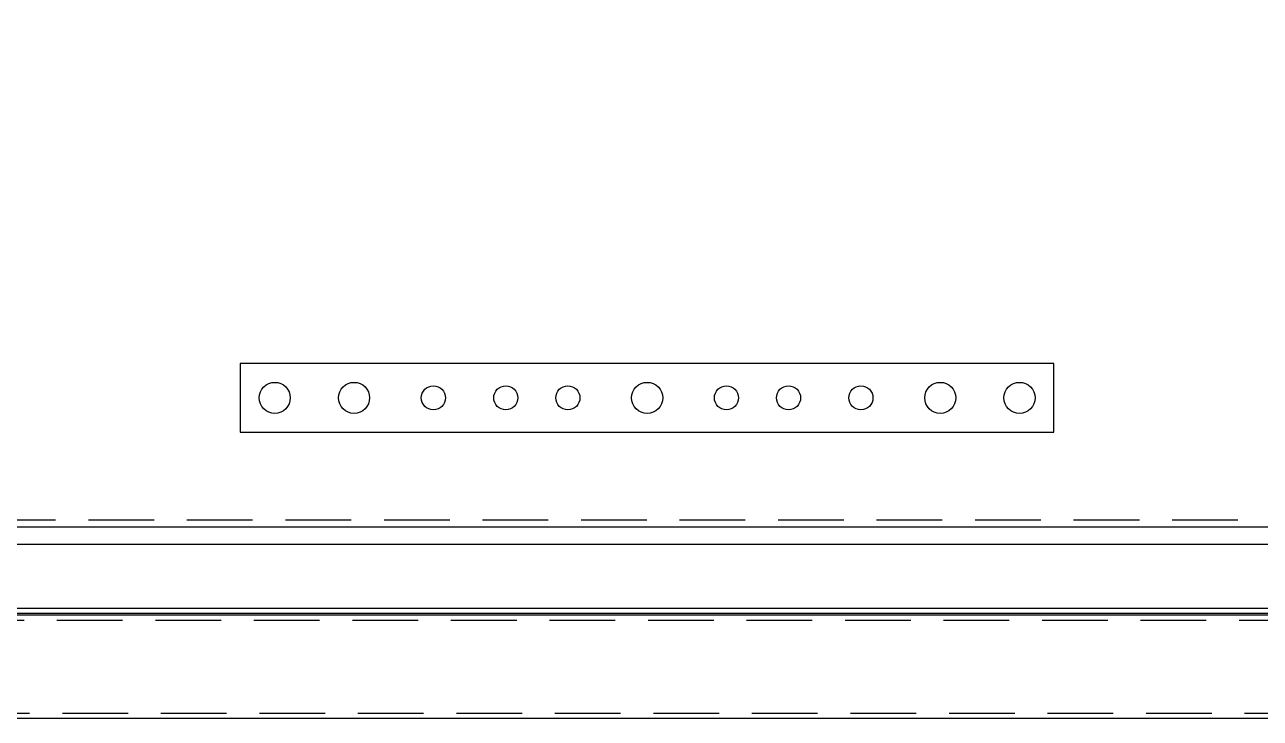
# Model space of a CAD drawing. Header units: millimetres. Extents: x 123558 to 149079, y -1073 to 14418.
# Drawn here: x 131927.5 to 132285.9, y 9772.9 to 9974.2 of the extents above; entities that cross this region are included whole.
import ezdxf

# ---------------------------------------------------------------- set-up
doc = ezdxf.new("R2010")
doc.units = ezdxf.units.MM
doc.header["$LTSCALE"] = 3
doc.linetypes.add('HIDDEN', pattern=[9.525, 6.35, -3.175])
doc.layers.add('@.VISIBLE', color=7, linetype='Continuous')

msp = doc.modelspace()

# ---------------------------------------------------------------- linework, layer by layer
msp.add_lwpolyline([(131990.07, 9855.89), (132226.07, 9855.89), (132226.07, 9875.89), (131990.07, 9875.89)], close=True)
at = {"color": 7}
for centre, radius in [((132000.07, 9865.89), 4.5), ((132023.07, 9865.89), 4.5), ((132108.07, 9865.89), 4.5), ((132193.07, 9865.89), 4.5), ((132216.07, 9865.89), 4.5), ((132046.07, 9865.89), 3.5), ((132046.07, 9865.89), 3.5), ((132067.07, 9865.89), 3.5), ((132085.07, 9865.89), 3.5), ((132131.07, 9865.89), 3.5), ((132149.07, 9865.89), 3.5), ((132170.07, 9865.89), 3.5), ((132170.07, 9865.89), 3.5)]:
    msp.add_circle(centre, radius, dxfattribs=at)
at = {"layer": '@.VISIBLE'}
for points in [[(131708.35, 9772.89), (132508.35, 9772.89), (132508.35, 10972.89), (131708.35, 10972.89)], [(131738.35, 9802.89), (132478.35, 9802.89), (132478.35, 10942.89), (131738.35, 10942.89)]]:
    msp.add_lwpolyline(points, close=True, dxfattribs=at)
at = {"layer": '@.VISIBLE', "linetype": 'HIDDEN'}
for points in [[(131709.85, 9774.39), (132506.85, 9774.39), (132506.85, 10971.39), (131709.85, 10971.39)], [(131736.85, 9801.39), (132479.85, 9801.39), (132479.85, 10944.39), (131736.85, 10944.39)]]:
    msp.add_lwpolyline(points, close=True, dxfattribs=at)
at = {"layer": '@.VISIBLE', "color": 6}
for points in [[(131738.85, 9803.39), (132477.85, 9803.39), (132477.85, 10942.39), (131738.85, 10942.39)], [(131740.35, 9804.89), (132476.35, 9804.89), (132476.35, 10940.89), (131740.35, 10940.89)], [(131758.85, 9823.39), (132457.85, 9823.39), (132457.85, 10922.39), (131758.85, 10922.39)]]:
    msp.add_lwpolyline(points, close=True, dxfattribs=at)
at = {"layer": '@.VISIBLE', "color": 151}
msp.add_lwpolyline([(131763.85, 10917.39), (132452.85, 10917.39), (132452.85, 9828.39), (131763.85, 9828.39)], close=True, dxfattribs=at)
at = {"layer": '@.VISIBLE', "color": 151, "linetype": 'HIDDEN'}
msp.add_lwpolyline([(131765.85, 10915.39), (132450.85, 10915.39), (132450.85, 9830.39), (131765.85, 9830.39)], close=True, dxfattribs=at)

doc.saveas('drawing.dxf')
